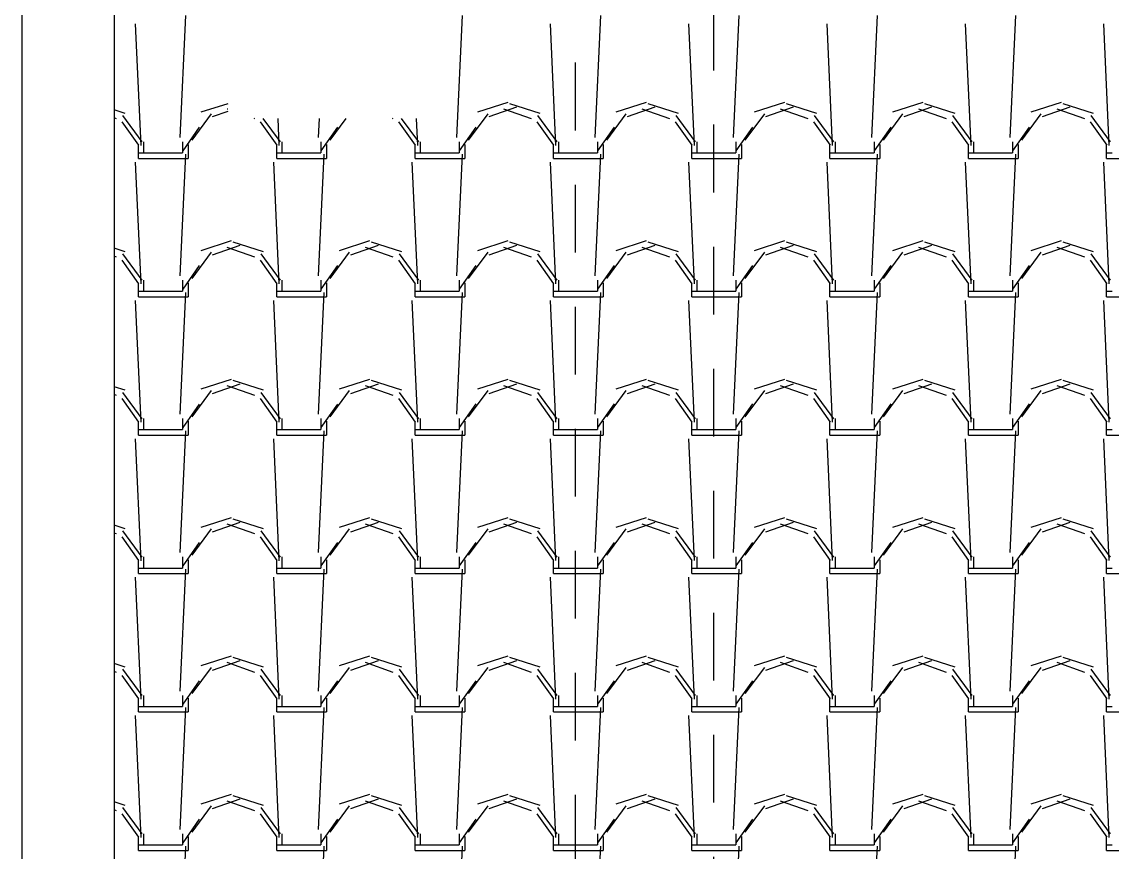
# Model space of a CAD drawing. Header units: millimetres. Extents: x 3923 to 4007, y 744 to 863.
# Drawn here: x 3930.972 to 3932.983, y 838.08 to 839.611 of the extents above; entities that cross this region are included whole.
import ezdxf

# ---------------------------------------------------------------- set-up
doc = ezdxf.new("R2010")
doc.units = ezdxf.units.MM
doc.linetypes.add('HIDDEN2', pattern=[0.1875, 0.125, -0.0625])
doc.layers.add('-HIDRO', color=8, linetype='Continuous')

msp = doc.modelspace()

# ---------------------------------------------------------------- linework, layer by layer
at = {"layer": '-HIDRO'}
for p, q in [((3930.9722, 855.7515), (3930.9722, 834.9143)), ((3931.1423, 854.5608), (3931.1423, 835.0844))]:
    msp.add_line(p, q, dxfattribs=at)
at = {"layer": '-HIDRO', "linetype": 'HIDDEN2'}
for p, q in [((3931.9928, 853.7103), (3931.9928, 835.9349)), ((3932.2479, 846.396), (3932.2479, 836.19))]:
    msp.add_line(p, q, dxfattribs=at)
at = {"layer": '-HIDRO', "linetype": 'Continuous'}
for p, q in [((3931.2644, 839.3974), (3931.2746, 839.6219)), ((3931.7747, 839.3974), (3931.7849, 839.6219)), ((3932.0298, 839.3974), (3932.04, 839.6219)), ((3932.285, 839.3974), (3932.2952, 839.6219)), ((3932.5401, 839.3974), (3932.5503, 839.6219)), ((3932.7953, 839.3974), (3932.8055, 839.6219)), ((3931.1921, 839.3826), (3931.1819, 839.6071)), ((3931.9575, 839.3826), (3931.9473, 839.6071)), ((3932.2127, 839.3826), (3932.2025, 839.6071)), ((3932.4678, 839.3826), (3932.4576, 839.6071)), ((3932.723, 839.3826), (3932.7128, 839.6071)), ((3932.9781, 839.3826), (3932.9679, 839.6071)), ((3931.3521, 839.4596), (3931.3023, 839.4438)), ((3931.3521, 839.4494), (3931.3511, 839.4497)), ((3931.8687, 839.4616), (3931.8126, 839.4438)), ((3931.8846, 839.4531), (3931.8336, 839.4353)), ((3931.9125, 839.4318), (3931.8614, 839.4497)), ((3931.9285, 839.4415), (3931.8724, 839.4594)), ((3932.1238, 839.4616), (3932.0677, 839.4438)), ((3932.1398, 839.4531), (3932.0888, 839.4353)), ((3932.1676, 839.4318), (3932.1166, 839.4497)), ((3932.1837, 839.4415), (3932.1275, 839.4594)), ((3932.379, 839.4616), (3932.3229, 839.4438)), ((3932.3949, 839.4531), (3932.3439, 839.4353)), ((3932.4228, 839.4318), (3932.3717, 839.4497)), ((3932.4388, 839.4415), (3932.3827, 839.4594)), ((3932.6341, 839.4616), (3932.578, 839.4438)), ((3932.6501, 839.4531), (3932.599, 839.4353)), ((3932.6779, 839.4318), (3932.6269, 839.4497)), ((3932.694, 839.4415), (3932.6378, 839.4594)), ((3932.8893, 839.4616), (3932.8332, 839.4438)), ((3932.9052, 839.4531), (3932.8542, 839.4353)), ((3932.9331, 839.4318), (3932.882, 839.4497)), ((3932.9491, 839.4415), (3932.893, 839.4594)), ((3931.1631, 839.4415), (3931.1423, 839.4481)), ((3931.147, 839.4318), (3931.1423, 839.4335)), ((3931.1942, 839.3892), (3931.1585, 839.4376)), ((3931.3212, 839.441), (3931.2855, 839.3926)), ((3931.3521, 839.4453), (3931.3233, 839.4353)), ((3931.4022, 839.4318), (3931.4005, 839.4324)), ((3931.4493, 839.3892), (3931.4174, 839.4324)), ((3931.4472, 839.3826), (3931.445, 839.4324)), ((3931.5195, 839.3974), (3931.5211, 839.4324)), ((3931.57, 839.4324), (3931.5406, 839.3926)), ((3931.6573, 839.4318), (3931.6557, 839.4324)), ((3931.7045, 839.3892), (3931.6726, 839.4324)), ((3931.7024, 839.3826), (3931.7001, 839.4324)), ((3931.8315, 839.441), (3931.7958, 839.3926)), ((3931.9596, 839.3892), (3931.9239, 839.4376)), ((3932.0866, 839.441), (3932.0509, 839.3926)), ((3932.2148, 839.3892), (3932.1791, 839.4376)), ((3932.3418, 839.441), (3932.3061, 839.3926)), ((3932.4699, 839.3892), (3932.4342, 839.4376)), ((3932.5969, 839.441), (3932.5612, 839.3926)), ((3932.7251, 839.3892), (3932.6893, 839.4376)), ((3932.8521, 839.441), (3932.8163, 839.3926)), ((3932.9802, 839.3892), (3932.9445, 839.4376)), ((3931.1882, 839.3829), (3931.1576, 839.4263)), ((3931.2995, 839.4162), (3931.2689, 839.3729)), ((3931.4433, 839.3829), (3931.4127, 839.4263)), ((3931.5546, 839.4162), (3931.524, 839.3729)), ((3931.6985, 839.3829), (3931.6679, 839.4263)), ((3931.8098, 839.4162), (3931.7792, 839.3729)), ((3931.9536, 839.3829), (3931.923, 839.4263)), ((3932.0649, 839.4162), (3932.0343, 839.3729)), ((3932.2088, 839.3829), (3932.1782, 839.4263)), ((3932.3201, 839.4163), (3932.2895, 839.3729)), ((3932.4639, 839.3829), (3932.4333, 839.4263)), ((3932.5752, 839.4163), (3932.5446, 839.3729)), ((3932.7191, 839.3829), (3932.6885, 839.4263)), ((3932.8304, 839.4163), (3932.7998, 839.3729)), ((3932.9743, 839.3829), (3932.9436, 839.4263)), ((3931.1974, 839.369), (3931.1974, 839.3894)), ((3931.2688, 839.3894), (3931.2688, 839.369)), ((3931.4525, 839.369), (3931.4525, 839.3894)), ((3931.524, 839.3894), (3931.524, 839.369)), ((3931.7077, 839.369), (3931.7077, 839.3894)), ((3931.7791, 839.3894), (3931.7791, 839.369)), ((3931.9628, 839.369), (3931.9628, 839.3894)), ((3932.0343, 839.3894), (3932.0343, 839.369)), ((3932.218, 839.369), (3932.218, 839.3894)), ((3932.2894, 839.3894), (3932.2894, 839.369)), ((3932.4731, 839.369), (3932.4731, 839.3894)), ((3932.5446, 839.3894), (3932.5446, 839.369)), ((3932.7283, 839.369), (3932.7283, 839.3894)), ((3932.7997, 839.3894), (3932.7997, 839.369)), ((3931.1872, 839.3588), (3931.1872, 839.3843)), ((3931.1872, 839.369), (3931.1974, 839.369)), ((3931.1974, 839.369), (3931.2688, 839.369)), ((3931.279, 839.3843), (3931.279, 839.3588)), ((3931.4423, 839.3588), (3931.4423, 839.3843)), ((3931.4423, 839.369), (3931.4525, 839.369)), ((3931.4525, 839.369), (3931.524, 839.369)), ((3931.5342, 839.3843), (3931.5342, 839.3588)), ((3931.6975, 839.3588), (3931.6975, 839.3843)), ((3931.6975, 839.369), (3931.7077, 839.369)), ((3931.7077, 839.369), (3931.7791, 839.369)), ((3931.7893, 839.3843), (3931.7893, 839.3588)), ((3931.9526, 839.3588), (3931.9526, 839.3843)), ((3931.9526, 839.369), (3931.9628, 839.369)), ((3931.9628, 839.369), (3932.0343, 839.369)), ((3932.0445, 839.3843), (3932.0445, 839.3588)), ((3932.2078, 839.3588), (3932.2078, 839.3843)), ((3932.2078, 839.369), (3932.218, 839.369)), ((3932.218, 839.369), (3932.2894, 839.369)), ((3932.2996, 839.3843), (3932.2996, 839.3588)), ((3932.4629, 839.3588), (3932.4629, 839.3843)), ((3932.4629, 839.369), (3932.4731, 839.369)), ((3932.4731, 839.369), (3932.5446, 839.369)), ((3932.5548, 839.3843), (3932.5548, 839.3588)), ((3932.7181, 839.3588), (3932.7181, 839.3843)), ((3932.7181, 839.369), (3932.7283, 839.369)), ((3932.7283, 839.369), (3932.7997, 839.369)), ((3932.8099, 839.3843), (3932.8099, 839.3588)), ((3932.9732, 839.3588), (3932.9732, 839.3843)), ((3932.9732, 839.369), (3932.9834, 839.369)), ((3931.1921, 839.1274), (3931.1819, 839.352)), ((3931.1872, 839.3588), (3931.1974, 839.3588)), ((3931.1974, 839.3588), (3931.279, 839.3588)), ((3931.2644, 839.1422), (3931.2746, 839.3668)), ((3931.4472, 839.1274), (3931.437, 839.352)), ((3931.4423, 839.3588), (3931.4525, 839.3588)), ((3931.4525, 839.3588), (3931.5342, 839.3588)), ((3931.5195, 839.1422), (3931.5297, 839.3668)), ((3931.7024, 839.1275), (3931.6922, 839.352)), ((3931.6975, 839.3588), (3931.7077, 839.3588)), ((3931.7077, 839.3588), (3931.7893, 839.3588)), ((3931.7747, 839.1422), (3931.7849, 839.3668)), ((3931.9575, 839.1275), (3931.9473, 839.352)), ((3931.9526, 839.3588), (3931.9628, 839.3588)), ((3931.9628, 839.3588), (3932.0445, 839.3588)), ((3932.0298, 839.1422), (3932.04, 839.3668)), ((3932.2127, 839.1275), (3932.2025, 839.352)), ((3932.2078, 839.3588), (3932.218, 839.3588)), ((3932.218, 839.3588), (3932.2996, 839.3588)), ((3932.285, 839.1422), (3932.2952, 839.3668)), ((3932.4678, 839.1275), (3932.4576, 839.352)), ((3932.4629, 839.3588), (3932.4731, 839.3588)), ((3932.4731, 839.3588), (3932.5548, 839.3588)), ((3932.5401, 839.1422), (3932.5503, 839.3668)), ((3932.723, 839.1275), (3932.7128, 839.352)), ((3932.7181, 839.3588), (3932.7283, 839.3588)), ((3932.7283, 839.3588), (3932.8099, 839.3588)), ((3932.7953, 839.1422), (3932.8055, 839.3668)), ((3932.9781, 839.1275), (3932.9679, 839.352)), ((3932.9732, 839.3588), (3932.9834, 839.3588)), ((3932.9834, 839.3588), (3933.0651, 839.3588)), ((3931.1631, 839.1864), (3931.1423, 839.193)), ((3931.3584, 839.2065), (3931.3023, 839.1886)), ((3931.3743, 839.198), (3931.3233, 839.1801)), ((3931.4022, 839.1767), (3931.3511, 839.1946)), ((3931.4182, 839.1864), (3931.3621, 839.2042)), ((3931.6135, 839.2065), (3931.5574, 839.1886)), ((3931.6295, 839.198), (3931.5784, 839.1801)), ((3931.6573, 839.1767), (3931.6063, 839.1946)), ((3931.6734, 839.1864), (3931.6172, 839.2042)), ((3931.8687, 839.2065), (3931.8126, 839.1886)), ((3931.8846, 839.198), (3931.8336, 839.1801)), ((3931.9125, 839.1767), (3931.8614, 839.1946)), ((3931.9285, 839.1864), (3931.8724, 839.2042)), ((3932.1238, 839.2065), (3932.0677, 839.1886)), ((3932.1398, 839.198), (3932.0887, 839.1801)), ((3932.1676, 839.1767), (3932.1166, 839.1946)), ((3932.1837, 839.1864), (3932.1275, 839.2042)), ((3932.379, 839.2065), (3932.3229, 839.1886)), ((3932.3949, 839.198), (3932.3439, 839.1801)), ((3932.4228, 839.1767), (3932.3717, 839.1946)), ((3932.4388, 839.1864), (3932.3827, 839.2042)), ((3932.6341, 839.2065), (3932.578, 839.1886)), ((3932.6501, 839.198), (3932.599, 839.1801)), ((3932.6779, 839.1767), (3932.6269, 839.1946)), ((3932.694, 839.1864), (3932.6378, 839.2042)), ((3932.8893, 839.2065), (3932.8332, 839.1886)), ((3932.9052, 839.198), (3932.8542, 839.1801)), ((3932.9331, 839.1767), (3932.882, 839.1946)), ((3932.9491, 839.1864), (3932.893, 839.2042)), ((3931.147, 839.1767), (3931.1423, 839.1784)), ((3931.1882, 839.1278), (3931.1576, 839.1711)), ((3931.1942, 839.134), (3931.1585, 839.1825)), ((3931.3212, 839.1859), (3931.2855, 839.1374)), ((3931.4433, 839.1278), (3931.4127, 839.1711)), ((3931.4493, 839.134), (3931.4136, 839.1825)), ((3931.5763, 839.1859), (3931.5406, 839.1374)), ((3931.6985, 839.1278), (3931.6679, 839.1711)), ((3931.7045, 839.134), (3931.6688, 839.1825)), ((3931.8315, 839.1859), (3931.7958, 839.1374)), ((3931.9536, 839.1278), (3931.923, 839.1711)), ((3931.9596, 839.134), (3931.9239, 839.1825)), ((3932.0866, 839.1859), (3932.0509, 839.1374)), ((3932.2088, 839.1278), (3932.1782, 839.1711)), ((3932.2148, 839.134), (3932.1791, 839.1825)), ((3932.3418, 839.1859), (3932.3061, 839.1374)), ((3932.4639, 839.1278), (3932.4333, 839.1711)), ((3932.4699, 839.134), (3932.4342, 839.1825)), ((3932.5969, 839.1859), (3932.5612, 839.1374)), ((3932.7191, 839.1278), (3932.6885, 839.1711)), ((3932.7251, 839.134), (3932.6893, 839.1825)), ((3932.8521, 839.1859), (3932.8163, 839.1374)), ((3932.9743, 839.1278), (3932.9436, 839.1711)), ((3932.9802, 839.134), (3932.9445, 839.1825)), ((3931.2995, 839.1611), (3931.2689, 839.1177)), ((3931.5546, 839.1611), (3931.524, 839.1177)), ((3931.8098, 839.1611), (3931.7792, 839.1177)), ((3932.0649, 839.1611), (3932.0343, 839.1177)), ((3932.3201, 839.1611), (3932.2895, 839.1177)), ((3932.5752, 839.1611), (3932.5446, 839.1177)), ((3932.8304, 839.1611), (3932.7998, 839.1177)), ((3931.1872, 839.1036), (3931.1872, 839.1292)), ((3931.1974, 839.1138), (3931.1974, 839.1343)), ((3931.2688, 839.1343), (3931.2688, 839.1138)), ((3931.279, 839.1292), (3931.279, 839.1036)), ((3931.4423, 839.1036), (3931.4423, 839.1292)), ((3931.4525, 839.1138), (3931.4525, 839.1343)), ((3931.524, 839.1343), (3931.524, 839.1138)), ((3931.5342, 839.1292), (3931.5342, 839.1036)), ((3931.6975, 839.1036), (3931.6975, 839.1292)), ((3931.7077, 839.1138), (3931.7077, 839.1343)), ((3931.7791, 839.1343), (3931.7791, 839.1138)), ((3931.7893, 839.1292), (3931.7893, 839.1036)), ((3931.9526, 839.1036), (3931.9526, 839.1292)), ((3931.9628, 839.1138), (3931.9628, 839.1343)), ((3932.0343, 839.1343), (3932.0343, 839.1138)), ((3932.0445, 839.1292), (3932.0445, 839.1036)), ((3932.2078, 839.1036), (3932.2078, 839.1292)), ((3932.218, 839.1138), (3932.218, 839.1343)), ((3932.2894, 839.1343), (3932.2894, 839.1138)), ((3932.2996, 839.1292), (3932.2996, 839.1036)), ((3932.4629, 839.1036), (3932.4629, 839.1292)), ((3932.4731, 839.1138), (3932.4731, 839.1343)), ((3932.5446, 839.1343), (3932.5446, 839.1138)), ((3932.5548, 839.1292), (3932.5548, 839.1036)), ((3932.7181, 839.1036), (3932.7181, 839.1292)), ((3932.7283, 839.1138), (3932.7283, 839.1343)), ((3932.7997, 839.1343), (3932.7997, 839.1138)), ((3932.8099, 839.1292), (3932.8099, 839.1036)), ((3932.9732, 839.1036), (3932.9732, 839.1292)), ((3931.1872, 839.1138), (3931.1974, 839.1138)), ((3931.1974, 839.1138), (3931.2688, 839.1138)), ((3931.2644, 838.8871), (3931.2746, 839.1116)), ((3931.4423, 839.1138), (3931.4525, 839.1138)), ((3931.4525, 839.1138), (3931.524, 839.1138)), ((3931.5195, 838.8871), (3931.5297, 839.1116)), ((3931.6975, 839.1138), (3931.7077, 839.1138)), ((3931.7077, 839.1138), (3931.7791, 839.1138)), ((3931.7747, 838.8871), (3931.7849, 839.1116)), ((3931.9526, 839.1138), (3931.9628, 839.1138)), ((3931.9628, 839.1138), (3932.0343, 839.1138)), ((3932.0298, 838.8871), (3932.04, 839.1116)), ((3932.2078, 839.1138), (3932.218, 839.1138)), ((3932.218, 839.1138), (3932.2894, 839.1138)), ((3932.285, 838.8871), (3932.2952, 839.1116)), ((3932.4629, 839.1138), (3932.4731, 839.1138)), ((3932.4731, 839.1138), (3932.5446, 839.1138)), ((3932.5401, 838.8871), (3932.5503, 839.1116)), ((3932.7181, 839.1138), (3932.7283, 839.1138)), ((3932.7283, 839.1138), (3932.7997, 839.1138)), ((3932.7953, 838.8871), (3932.8055, 839.1116)), ((3932.9732, 839.1138), (3932.9834, 839.1138)), ((3931.1921, 838.8723), (3931.1819, 839.0968)), ((3931.1872, 839.1036), (3931.1974, 839.1036)), ((3931.1974, 839.1036), (3931.279, 839.1036)), ((3931.4472, 838.8723), (3931.437, 839.0968)), ((3931.4423, 839.1036), (3931.4525, 839.1036)), ((3931.4525, 839.1036), (3931.5342, 839.1036)), ((3931.7024, 838.8723), (3931.6922, 839.0968)), ((3931.6975, 839.1036), (3931.7077, 839.1036)), ((3931.7077, 839.1036), (3931.7893, 839.1036)), ((3931.9575, 838.8723), (3931.9473, 839.0968)), ((3931.9526, 839.1036), (3931.9628, 839.1036)), ((3931.9628, 839.1036), (3932.0445, 839.1036)), ((3932.2127, 838.8723), (3932.2025, 839.0968)), ((3932.2078, 839.1036), (3932.218, 839.1036)), ((3932.218, 839.1036), (3932.2996, 839.1036)), ((3932.4678, 838.8723), (3932.4576, 839.0968)), ((3932.4629, 839.1036), (3932.4731, 839.1036)), ((3932.4731, 839.1036), (3932.5548, 839.1036)), ((3932.723, 838.8723), (3932.7128, 839.0968)), ((3932.7181, 839.1036), (3932.7283, 839.1036)), ((3932.7283, 839.1036), (3932.8099, 839.1036)), ((3932.9781, 838.8723), (3932.9679, 839.0968)), ((3932.9732, 839.1036), (3932.9834, 839.1036)), ((3932.9834, 839.1036), (3933.0651, 839.1036)), ((3931.3584, 838.9513), (3931.3023, 838.9335)), ((3931.4182, 838.9312), (3931.3621, 838.9491)), ((3931.6135, 838.9513), (3931.5574, 838.9335)), ((3931.6734, 838.9312), (3931.6172, 838.9491)), ((3931.8687, 838.9513), (3931.8126, 838.9335)), ((3931.9285, 838.9312), (3931.8724, 838.9491)), ((3932.1238, 838.9513), (3932.0677, 838.9335)), ((3932.1837, 838.9312), (3932.1275, 838.9491)), ((3932.379, 838.9513), (3932.3229, 838.9335)), ((3932.4388, 838.9312), (3932.3827, 838.9491)), ((3932.6341, 838.9513), (3932.578, 838.9335)), ((3932.694, 838.9312), (3932.6378, 838.9491)), ((3932.8893, 838.9513), (3932.8332, 838.9335)), ((3932.9491, 838.9312), (3932.893, 838.9491)), ((3931.1631, 838.9312), (3931.1423, 838.9378)), ((3931.1942, 838.8789), (3931.1585, 838.9273)), ((3931.3212, 838.9307), (3931.2855, 838.8823)), ((3931.3743, 838.9428), (3931.3233, 838.925)), ((3931.4022, 838.9215), (3931.3512, 838.9394)), ((3931.4493, 838.8789), (3931.4136, 838.9273)), ((3931.5763, 838.9307), (3931.5406, 838.8823)), ((3931.6295, 838.9428), (3931.5784, 838.925)), ((3931.6573, 838.9215), (3931.6063, 838.9394)), ((3931.7045, 838.8789), (3931.6688, 838.9273)), ((3931.8315, 838.9307), (3931.7958, 838.8823)), ((3931.8846, 838.9428), (3931.8336, 838.925)), ((3931.9125, 838.9215), (3931.8614, 838.9394)), ((3931.9596, 838.8789), (3931.9239, 838.9273)), ((3932.0866, 838.9307), (3932.0509, 838.8823)), ((3932.1398, 838.9428), (3932.0887, 838.925)), ((3932.1676, 838.9215), (3932.1166, 838.9394)), ((3932.2148, 838.8789), (3932.1791, 838.9273)), ((3932.3418, 838.9307), (3932.306, 838.8823)), ((3932.3949, 838.9428), (3932.3439, 838.925)), ((3932.4228, 838.9215), (3932.3717, 838.9394)), ((3932.4699, 838.8789), (3932.4342, 838.9273)), ((3932.5969, 838.9307), (3932.5612, 838.8823)), ((3932.6501, 838.9428), (3932.599, 838.925)), ((3932.6779, 838.9215), (3932.6269, 838.9394)), ((3932.7251, 838.8789), (3932.6893, 838.9273)), ((3932.8521, 838.9307), (3932.8163, 838.8823)), ((3932.9052, 838.9428), (3932.8542, 838.925)), ((3932.9331, 838.9215), (3932.882, 838.9394)), ((3932.9802, 838.8789), (3932.9445, 838.9273)), ((3931.147, 838.9215), (3931.1423, 838.9232)), ((3931.1882, 838.8726), (3931.1576, 838.916)), ((3931.2995, 838.9059), (3931.2689, 838.8626)), ((3931.4433, 838.8726), (3931.4127, 838.916)), ((3931.5546, 838.9059), (3931.524, 838.8626)), ((3931.6985, 838.8726), (3931.6679, 838.916)), ((3931.8098, 838.906), (3931.7792, 838.8626)), ((3931.9536, 838.8726), (3931.923, 838.916)), ((3932.0649, 838.906), (3932.0343, 838.8626)), ((3932.2088, 838.8726), (3932.1782, 838.916)), ((3932.3201, 838.906), (3932.2895, 838.8626)), ((3932.4639, 838.8726), (3932.4333, 838.916)), ((3932.5752, 838.906), (3932.5446, 838.8626)), ((3932.7191, 838.8726), (3932.6885, 838.916)), ((3932.8304, 838.906), (3932.7998, 838.8626)), ((3932.9743, 838.8726), (3932.9436, 838.916)), ((3931.1872, 838.8485), (3931.1872, 838.874)), ((3931.1974, 838.8587), (3931.1974, 838.8791)), ((3931.2688, 838.8791), (3931.2688, 838.8587)), ((3931.279, 838.874), (3931.279, 838.8485)), ((3931.4423, 838.8485), (3931.4423, 838.874)), ((3931.4525, 838.8587), (3931.4525, 838.8791)), ((3931.524, 838.8791), (3931.524, 838.8587)), ((3931.5342, 838.874), (3931.5342, 838.8485)), ((3931.6975, 838.8485), (3931.6975, 838.874)), ((3931.7077, 838.8587), (3931.7077, 838.8791)), ((3931.7791, 838.8791), (3931.7791, 838.8587)), ((3931.7893, 838.874), (3931.7893, 838.8485)), ((3931.9526, 838.8485), (3931.9526, 838.874)), ((3931.9628, 838.8587), (3931.9628, 838.8791)), ((3932.0343, 838.8791), (3932.0343, 838.8587)), ((3932.0445, 838.874), (3932.0445, 838.8485)), ((3932.2078, 838.8485), (3932.2078, 838.874)), ((3932.218, 838.8587), (3932.218, 838.8791)), ((3932.2894, 838.8791), (3932.2894, 838.8587)), ((3932.2996, 838.874), (3932.2996, 838.8485)), ((3932.4629, 838.8485), (3932.4629, 838.874)), ((3932.4731, 838.8587), (3932.4731, 838.8791)), ((3932.5446, 838.8791), (3932.5446, 838.8587)), ((3932.5548, 838.874), (3932.5548, 838.8485)), ((3932.7181, 838.8485), (3932.7181, 838.874)), ((3932.7283, 838.8587), (3932.7283, 838.8791)), ((3932.7997, 838.8791), (3932.7997, 838.8587)), ((3932.8099, 838.874), (3932.8099, 838.8485)), ((3932.9732, 838.8485), (3932.9732, 838.874)), ((3931.1872, 838.8587), (3931.1974, 838.8587)), ((3931.1872, 838.8485), (3931.1974, 838.8485)), ((3931.1974, 838.8587), (3931.2688, 838.8587)), ((3931.1974, 838.8485), (3931.279, 838.8485)), ((3931.2644, 838.6319), (3931.2746, 838.8565)), ((3931.4423, 838.8587), (3931.4525, 838.8587)), ((3931.4423, 838.8485), (3931.4525, 838.8485)), ((3931.4525, 838.8587), (3931.524, 838.8587)), ((3931.4525, 838.8485), (3931.5342, 838.8485)), ((3931.5195, 838.6319), (3931.5297, 838.8565)), ((3931.6975, 838.8587), (3931.7077, 838.8587)), ((3931.6975, 838.8485), (3931.7077, 838.8485)), ((3931.7077, 838.8587), (3931.7791, 838.8587)), ((3931.7077, 838.8485), (3931.7893, 838.8485)), ((3931.7747, 838.6319), (3931.7849, 838.8565)), ((3931.9526, 838.8587), (3931.9628, 838.8587)), ((3931.9526, 838.8485), (3931.9628, 838.8485)), ((3931.9628, 838.8587), (3932.0343, 838.8587)), ((3931.9628, 838.8485), (3932.0445, 838.8485)), ((3932.0298, 838.6319), (3932.04, 838.8565)), ((3932.2078, 838.8587), (3932.218, 838.8587)), ((3932.2078, 838.8485), (3932.218, 838.8485)), ((3932.218, 838.8587), (3932.2894, 838.8587)), ((3932.218, 838.8485), (3932.2996, 838.8485)), ((3932.285, 838.6319), (3932.2952, 838.8565)), ((3932.4629, 838.8587), (3932.4731, 838.8587)), ((3932.4629, 838.8485), (3932.4731, 838.8485)), ((3932.4731, 838.8587), (3932.5446, 838.8587)), ((3932.4731, 838.8485), (3932.5548, 838.8485)), ((3932.5401, 838.6319), (3932.5503, 838.8565)), ((3932.7181, 838.8587), (3932.7283, 838.8587)), ((3932.7181, 838.8485), (3932.7283, 838.8485)), ((3932.7283, 838.8587), (3932.7997, 838.8587)), ((3932.7283, 838.8485), (3932.8099, 838.8485)), ((3932.7953, 838.6319), (3932.8055, 838.8565)), ((3932.9732, 838.8587), (3932.9834, 838.8587)), ((3932.9732, 838.8485), (3932.9834, 838.8485)), ((3932.9834, 838.8485), (3933.0651, 838.8485)), ((3931.1921, 838.6171), (3931.1819, 838.8417)), ((3931.4472, 838.6171), (3931.437, 838.8417)), ((3931.7024, 838.6172), (3931.6922, 838.8417)), ((3931.9575, 838.6172), (3931.9473, 838.8417)), ((3932.2127, 838.6172), (3932.2025, 838.8417)), ((3932.4678, 838.6172), (3932.4576, 838.8417)), ((3932.723, 838.6172), (3932.7128, 838.8417)), ((3932.9781, 838.6172), (3932.9679, 838.8417)), ((3931.3584, 838.6962), (3931.3023, 838.6783)), ((3931.3743, 838.6877), (3931.3233, 838.6698)), ((3931.4022, 838.6664), (3931.3512, 838.6843)), ((3931.4182, 838.6761), (3931.3621, 838.6939)), ((3931.6135, 838.6962), (3931.5574, 838.6783)), ((3931.6295, 838.6877), (3931.5784, 838.6698)), ((3931.6573, 838.6664), (3931.6063, 838.6843)), ((3931.6734, 838.6761), (3931.6172, 838.6939)), ((3931.8687, 838.6962), (3931.8126, 838.6783)), ((3931.8846, 838.6877), (3931.8336, 838.6698)), ((3931.9125, 838.6664), (3931.8615, 838.6843)), ((3931.9285, 838.6761), (3931.8724, 838.6939)), ((3932.1238, 838.6962), (3932.0677, 838.6783)), ((3932.1398, 838.6877), (3932.0887, 838.6698)), ((3932.1676, 838.6664), (3932.1166, 838.6843)), ((3932.1837, 838.6761), (3932.1275, 838.6939)), ((3932.379, 838.6962), (3932.3229, 838.6783)), ((3932.3949, 838.6877), (3932.3439, 838.6698)), ((3932.4228, 838.6664), (3932.3718, 838.6843)), ((3932.4388, 838.6761), (3932.3827, 838.6939)), ((3932.6341, 838.6962), (3932.578, 838.6783)), ((3932.6501, 838.6877), (3932.599, 838.6698)), ((3932.6779, 838.6664), (3932.6269, 838.6843)), ((3932.694, 838.6761), (3932.6378, 838.6939)), ((3932.8893, 838.6962), (3932.8332, 838.6783)), ((3932.9052, 838.6877), (3932.8542, 838.6698)), ((3932.9331, 838.6664), (3932.882, 838.6843)), ((3932.9491, 838.6761), (3932.893, 838.6939)), ((3931.1631, 838.6761), (3931.1423, 838.6827)), ((3931.147, 838.6664), (3931.1423, 838.6681)), ((3931.1942, 838.6237), (3931.1585, 838.6722)), ((3931.3212, 838.6756), (3931.2855, 838.6271)), ((3931.4493, 838.6237), (3931.4136, 838.6722)), ((3931.5763, 838.6756), (3931.5406, 838.6271)), ((3931.7045, 838.6237), (3931.6688, 838.6722)), ((3931.8315, 838.6756), (3931.7958, 838.6271)), ((3931.9596, 838.6237), (3931.9239, 838.6722)), ((3932.0866, 838.6756), (3932.0509, 838.6271)), ((3932.2148, 838.6237), (3932.1791, 838.6722)), ((3932.3418, 838.6756), (3932.306, 838.6271)), ((3932.4699, 838.6237), (3932.4342, 838.6722)), ((3932.5969, 838.6756), (3932.5612, 838.6271)), ((3932.7251, 838.6237), (3932.6894, 838.6722)), ((3932.8521, 838.6756), (3932.8163, 838.6271)), ((3932.9802, 838.6237), (3932.9445, 838.6722)), ((3931.1882, 838.6175), (3931.1576, 838.6608)), ((3931.2995, 838.6508), (3931.2689, 838.6074)), ((3931.4433, 838.6175), (3931.4127, 838.6608)), ((3931.5546, 838.6508), (3931.524, 838.6074)), ((3931.6985, 838.6175), (3931.6679, 838.6608)), ((3931.8098, 838.6508), (3931.7792, 838.6074)), ((3931.9536, 838.6175), (3931.923, 838.6608)), ((3932.0649, 838.6508), (3932.0343, 838.6074)), ((3932.2088, 838.6175), (3932.1782, 838.6608)), ((3932.3201, 838.6508), (3932.2895, 838.6074)), ((3932.4639, 838.6175), (3932.4333, 838.6608)), ((3932.5752, 838.6508), (3932.5446, 838.6074)), ((3932.7191, 838.6175), (3932.6885, 838.6608)), ((3932.8304, 838.6508), (3932.7998, 838.6074)), ((3932.9742, 838.6175), (3932.9436, 838.6608)), ((3931.1974, 838.6035), (3931.1974, 838.624)), ((3931.2688, 838.624), (3931.2688, 838.6035)), ((3931.4525, 838.6035), (3931.4525, 838.624)), ((3931.524, 838.624), (3931.524, 838.6035)), ((3931.7077, 838.6035), (3931.7077, 838.624)), ((3931.7791, 838.624), (3931.7791, 838.6035)), ((3931.9628, 838.6035), (3931.9628, 838.624)), ((3932.0343, 838.624), (3932.0343, 838.6035)), ((3932.218, 838.6035), (3932.218, 838.624)), ((3932.2894, 838.624), (3932.2894, 838.6035)), ((3932.4731, 838.6035), (3932.4731, 838.624)), ((3932.5446, 838.624), (3932.5446, 838.6035)), ((3932.7283, 838.6035), (3932.7283, 838.624)), ((3932.7997, 838.624), (3932.7997, 838.6035)), ((3931.1872, 838.5933), (3931.1872, 838.6189)), ((3931.279, 838.6189), (3931.279, 838.5933)), ((3931.4423, 838.5933), (3931.4423, 838.6189)), ((3931.5342, 838.6189), (3931.5342, 838.5933)), ((3931.6975, 838.5933), (3931.6975, 838.6189)), ((3931.7893, 838.6189), (3931.7893, 838.5933)), ((3931.9526, 838.5933), (3931.9526, 838.6189)), ((3932.0445, 838.6189), (3932.0445, 838.5933)), ((3932.2078, 838.5933), (3932.2078, 838.6189)), ((3932.2996, 838.6189), (3932.2996, 838.5933)), ((3932.4629, 838.5933), (3932.4629, 838.6189)), ((3932.5548, 838.6189), (3932.5548, 838.5933)), ((3932.7181, 838.5933), (3932.7181, 838.6189)), ((3932.8099, 838.6189), (3932.8099, 838.5933)), ((3932.9732, 838.5933), (3932.9732, 838.6189)), ((3931.1921, 838.362), (3931.1819, 838.5865)), ((3931.1872, 838.6035), (3931.1974, 838.6035)), ((3931.1872, 838.5933), (3931.1974, 838.5933)), ((3931.1974, 838.6035), (3931.2688, 838.6035)), ((3931.1974, 838.5933), (3931.279, 838.5933)), ((3931.2644, 838.3768), (3931.2746, 838.6013)), ((3931.4472, 838.362), (3931.437, 838.5865)), ((3931.4423, 838.6035), (3931.4525, 838.6035)), ((3931.4423, 838.5933), (3931.4525, 838.5933)), ((3931.4525, 838.6035), (3931.524, 838.6035)), ((3931.4525, 838.5933), (3931.5342, 838.5933)), ((3931.5195, 838.3768), (3931.5297, 838.6013)), ((3931.7024, 838.362), (3931.6922, 838.5865)), ((3931.6975, 838.6035), (3931.7077, 838.6035)), ((3931.6975, 838.5933), (3931.7077, 838.5933)), ((3931.7077, 838.6035), (3931.7791, 838.6035)), ((3931.7077, 838.5933), (3931.7893, 838.5933)), ((3931.7747, 838.3768), (3931.7849, 838.6013)), ((3931.9575, 838.362), (3931.9473, 838.5865)), ((3931.9526, 838.6035), (3931.9628, 838.6035)), ((3931.9526, 838.5933), (3931.9628, 838.5933)), ((3931.9628, 838.6035), (3932.0343, 838.6035)), ((3931.9628, 838.5933), (3932.0445, 838.5933)), ((3932.0298, 838.3768), (3932.04, 838.6013)), ((3932.2127, 838.362), (3932.2025, 838.5865)), ((3932.2078, 838.6035), (3932.218, 838.6035)), ((3932.2078, 838.5933), (3932.218, 838.5933)), ((3932.218, 838.6035), (3932.2894, 838.6035)), ((3932.218, 838.5933), (3932.2996, 838.5933)), ((3932.285, 838.3768), (3932.2952, 838.6013)), ((3932.4678, 838.362), (3932.4576, 838.5865)), ((3932.4629, 838.6035), (3932.4731, 838.6035)), ((3932.4629, 838.5933), (3932.4731, 838.5933)), ((3932.4731, 838.6035), (3932.5446, 838.6035)), ((3932.4731, 838.5933), (3932.5548, 838.5933)), ((3932.5401, 838.3768), (3932.5503, 838.6013)), ((3932.723, 838.362), (3932.7128, 838.5865)), ((3932.7181, 838.6035), (3932.7283, 838.6035)), ((3932.7181, 838.5933), (3932.7283, 838.5933)), ((3932.7283, 838.6035), (3932.7997, 838.6035)), ((3932.7283, 838.5933), (3932.8099, 838.5933)), ((3932.7953, 838.3768), (3932.8055, 838.6013)), ((3932.9781, 838.362), (3932.9679, 838.5865)), ((3932.9732, 838.6035), (3932.9834, 838.6035)), ((3932.9732, 838.5933), (3932.9834, 838.5933)), ((3932.9834, 838.5933), (3933.0651, 838.5933)), ((3931.1631, 838.4209), (3931.1423, 838.4275)), ((3931.3584, 838.441), (3931.3023, 838.4232)), ((3931.3743, 838.4325), (3931.3233, 838.4147)), ((3931.4022, 838.4112), (3931.3512, 838.4291)), ((3931.4182, 838.4209), (3931.3621, 838.4388)), ((3931.6135, 838.441), (3931.5574, 838.4232)), ((3931.6295, 838.4325), (3931.5784, 838.4147)), ((3931.6573, 838.4112), (3931.6063, 838.4291)), ((3931.6734, 838.4209), (3931.6172, 838.4388)), ((3931.8687, 838.441), (3931.8126, 838.4232)), ((3931.8846, 838.4325), (3931.8336, 838.4147)), ((3931.9125, 838.4112), (3931.8615, 838.4291)), ((3931.9285, 838.4209), (3931.8724, 838.4388)), ((3932.1238, 838.441), (3932.0677, 838.4232)), ((3932.1398, 838.4325), (3932.0887, 838.4147)), ((3932.1676, 838.4112), (3932.1166, 838.4291)), ((3932.1837, 838.4209), (3932.1275, 838.4388)), ((3932.379, 838.441), (3932.3229, 838.4232)), ((3932.3949, 838.4325), (3932.3439, 838.4147)), ((3932.4228, 838.4112), (3932.3718, 838.4291)), ((3932.4388, 838.4209), (3932.3827, 838.4388)), ((3932.6341, 838.441), (3932.578, 838.4232)), ((3932.6501, 838.4325), (3932.599, 838.4147)), ((3932.6779, 838.4112), (3932.6269, 838.4291)), ((3932.694, 838.4209), (3932.6378, 838.4388)), ((3932.8893, 838.441), (3932.8332, 838.4232)), ((3932.9052, 838.4325), (3932.8542, 838.4147)), ((3932.9331, 838.4112), (3932.8821, 838.4291)), ((3932.9491, 838.4209), (3932.893, 838.4388)), ((3931.147, 838.4112), (3931.1423, 838.4129)), ((3931.1882, 838.3623), (3931.1576, 838.4057)), ((3931.1942, 838.3686), (3931.1585, 838.417)), ((3931.3212, 838.4204), (3931.2855, 838.372)), ((3931.4433, 838.3623), (3931.4127, 838.4057)), ((3931.4493, 838.3686), (3931.4136, 838.417)), ((3931.5763, 838.4204), (3931.5406, 838.372)), ((3931.6985, 838.3623), (3931.6679, 838.4057)), ((3931.7045, 838.3686), (3931.6688, 838.417)), ((3931.8315, 838.4204), (3931.7957, 838.372)), ((3931.9536, 838.3623), (3931.923, 838.4057)), ((3931.9596, 838.3686), (3931.9239, 838.417)), ((3932.0866, 838.4204), (3932.0509, 838.372)), ((3932.2088, 838.3623), (3932.1782, 838.4057)), ((3932.2148, 838.3686), (3932.1791, 838.417)), ((3932.3418, 838.4204), (3932.306, 838.372)), ((3932.4639, 838.3623), (3932.4333, 838.4057)), ((3932.4699, 838.3686), (3932.4342, 838.417)), ((3932.5969, 838.4204), (3932.5612, 838.372)), ((3932.7191, 838.3623), (3932.6885, 838.4057)), ((3932.7251, 838.3686), (3932.6894, 838.417)), ((3932.8521, 838.4204), (3932.8163, 838.372)), ((3932.9742, 838.3623), (3932.9436, 838.4057)), ((3932.9802, 838.3686), (3932.9445, 838.417)), ((3931.2995, 838.3956), (3931.2689, 838.3523)), ((3931.5546, 838.3957), (3931.524, 838.3523)), ((3931.8098, 838.3957), (3931.7792, 838.3523)), ((3932.0649, 838.3957), (3932.0343, 838.3523)), ((3932.3201, 838.3957), (3932.2895, 838.3523)), ((3932.5752, 838.3957), (3932.5446, 838.3523)), ((3932.8304, 838.3957), (3932.7998, 838.3523)), ((3931.1872, 838.3382), (3931.1872, 838.3637)), ((3931.1974, 838.3484), (3931.1974, 838.3688)), ((3931.2688, 838.3688), (3931.2688, 838.3484)), ((3931.279, 838.3637), (3931.279, 838.3382)), ((3931.4423, 838.3382), (3931.4423, 838.3637)), ((3931.4525, 838.3484), (3931.4525, 838.3688)), ((3931.524, 838.3688), (3931.524, 838.3484)), ((3931.5342, 838.3637), (3931.5342, 838.3382)), ((3931.6975, 838.3382), (3931.6975, 838.3637)), ((3931.7077, 838.3484), (3931.7077, 838.3688)), ((3931.7791, 838.3688), (3931.7791, 838.3484)), ((3931.7893, 838.3637), (3931.7893, 838.3382)), ((3931.9526, 838.3382), (3931.9526, 838.3637)), ((3931.9628, 838.3484), (3931.9628, 838.3688)), ((3932.0343, 838.3688), (3932.0343, 838.3484)), ((3932.0445, 838.3637), (3932.0445, 838.3382)), ((3932.2078, 838.3382), (3932.2078, 838.3637)), ((3932.218, 838.3484), (3932.218, 838.3688)), ((3932.2894, 838.3688), (3932.2894, 838.3484)), ((3932.2996, 838.3637), (3932.2996, 838.3382)), ((3932.4629, 838.3382), (3932.4629, 838.3637)), ((3932.4731, 838.3484), (3932.4731, 838.3688)), ((3932.5446, 838.3688), (3932.5446, 838.3484)), ((3932.5548, 838.3637), (3932.5548, 838.3382)), ((3932.7181, 838.3382), (3932.7181, 838.3637)), ((3932.7283, 838.3484), (3932.7283, 838.3688)), ((3932.7997, 838.3688), (3932.7997, 838.3484)), ((3932.8099, 838.3637), (3932.8099, 838.3382)), ((3932.9732, 838.3382), (3932.9732, 838.3637)), ((3931.1872, 838.3484), (3931.1974, 838.3484)), ((3931.1974, 838.3484), (3931.2688, 838.3484)), ((3931.2644, 838.1216), (3931.2746, 838.3462)), ((3931.4423, 838.3484), (3931.4525, 838.3484)), ((3931.4525, 838.3484), (3931.524, 838.3484)), ((3931.5195, 838.1216), (3931.5297, 838.3462)), ((3931.6975, 838.3484), (3931.7077, 838.3484)), ((3931.7077, 838.3484), (3931.7791, 838.3484)), ((3931.7747, 838.1216), (3931.7849, 838.3462)), ((3931.9526, 838.3484), (3931.9628, 838.3484)), ((3931.9628, 838.3484), (3932.0343, 838.3484)), ((3932.0298, 838.1216), (3932.04, 838.3462)), ((3932.2078, 838.3484), (3932.218, 838.3484)), ((3932.218, 838.3484), (3932.2894, 838.3484)), ((3932.285, 838.1216), (3932.2952, 838.3462)), ((3932.4629, 838.3484), (3932.4731, 838.3484)), ((3932.4731, 838.3484), (3932.5446, 838.3484)), ((3932.5401, 838.1216), (3932.5503, 838.3462)), ((3932.7181, 838.3484), (3932.7283, 838.3484)), ((3932.7283, 838.3484), (3932.7997, 838.3484)), ((3932.7953, 838.1216), (3932.8055, 838.3462)), ((3932.9732, 838.3484), (3932.9834, 838.3484)), ((3931.1921, 838.1068), (3931.1819, 838.3314)), ((3931.1872, 838.3382), (3931.1974, 838.3382)), ((3931.1974, 838.3382), (3931.279, 838.3382)), ((3931.4472, 838.1068), (3931.437, 838.3314)), ((3931.4423, 838.3382), (3931.4525, 838.3382)), ((3931.4525, 838.3382), (3931.5342, 838.3382)), ((3931.7024, 838.1069), (3931.6922, 838.3314)), ((3931.6975, 838.3382), (3931.7077, 838.3382)), ((3931.7077, 838.3382), (3931.7893, 838.3382)), ((3931.9575, 838.1069), (3931.9473, 838.3314)), ((3931.9526, 838.3382), (3931.9628, 838.3382)), ((3931.9628, 838.3382), (3932.0445, 838.3382)), ((3932.2127, 838.1069), (3932.2025, 838.3314)), ((3932.2078, 838.3382), (3932.218, 838.3382)), ((3932.218, 838.3382), (3932.2996, 838.3382)), ((3932.4678, 838.1069), (3932.4576, 838.3314)), ((3932.4629, 838.3382), (3932.4731, 838.3382)), ((3932.4731, 838.3382), (3932.5548, 838.3382)), ((3932.723, 838.1069), (3932.7128, 838.3314)), ((3932.7181, 838.3382), (3932.7283, 838.3382)), ((3932.7283, 838.3382), (3932.8099, 838.3382)), ((3932.9781, 838.1069), (3932.9679, 838.3314)), ((3932.9732, 838.3382), (3932.9834, 838.3382)), ((3932.9834, 838.3382), (3933.0651, 838.3382)), ((3931.3584, 838.1859), (3931.3023, 838.168)), ((3931.4182, 838.1658), (3931.3621, 838.1836)), ((3931.6135, 838.1859), (3931.5574, 838.168)), ((3931.6734, 838.1658), (3931.6172, 838.1836)), ((3931.8687, 838.1859), (3931.8126, 838.168)), ((3931.9285, 838.1658), (3931.8724, 838.1836)), ((3932.1238, 838.1859), (3932.0677, 838.168)), ((3932.1837, 838.1658), (3932.1275, 838.1836)), ((3932.379, 838.1859), (3932.3229, 838.168)), ((3932.4388, 838.1658), (3932.3827, 838.1836)), ((3932.6341, 838.1859), (3932.578, 838.168)), ((3932.694, 838.1658), (3932.6378, 838.1836)), ((3932.8893, 838.1859), (3932.8332, 838.168)), ((3932.9491, 838.1658), (3932.893, 838.1836)), ((3931.1631, 838.1658), (3931.1423, 838.1724)), ((3931.1942, 838.1134), (3931.1585, 838.1619)), ((3931.3212, 838.1653), (3931.2855, 838.1168)), ((3931.3743, 838.1774), (3931.3233, 838.1595)), ((3931.4022, 838.1561), (3931.3512, 838.174)), ((3931.4493, 838.1134), (3931.4136, 838.1619)), ((3931.5763, 838.1653), (3931.5406, 838.1168)), ((3931.6295, 838.1774), (3931.5784, 838.1595)), ((3931.6573, 838.1561), (3931.6063, 838.174)), ((3931.7045, 838.1134), (3931.6688, 838.1619)), ((3931.8315, 838.1653), (3931.7957, 838.1168)), ((3931.8846, 838.1774), (3931.8336, 838.1595)), ((3931.9125, 838.1561), (3931.8615, 838.174)), ((3931.9596, 838.1134), (3931.9239, 838.1619)), ((3932.0866, 838.1653), (3932.0509, 838.1168)), ((3932.1398, 838.1774), (3932.0887, 838.1595)), ((3932.1676, 838.1561), (3932.1166, 838.174)), ((3932.2148, 838.1134), (3932.1791, 838.1619)), ((3932.3418, 838.1653), (3932.306, 838.1168)), ((3932.3949, 838.1774), (3932.3439, 838.1595)), ((3932.4228, 838.1561), (3932.3718, 838.174)), ((3932.4699, 838.1134), (3932.4342, 838.1619)), ((3932.5969, 838.1653), (3932.5612, 838.1168)), ((3932.6501, 838.1774), (3932.599, 838.1595)), ((3932.6779, 838.1561), (3932.6269, 838.174)), ((3932.7251, 838.1134), (3932.6894, 838.1619)), ((3932.8521, 838.1653), (3932.8163, 838.1168)), ((3932.9052, 838.1774), (3932.8542, 838.1595)), ((3932.9331, 838.1561), (3932.8821, 838.174)), ((3932.9802, 838.1134), (3932.9445, 838.1619)), ((3931.147, 838.1561), (3931.1423, 838.1578)), ((3931.1882, 838.1072), (3931.1576, 838.1505)), ((3931.4433, 838.1072), (3931.4127, 838.1505)), ((3931.6985, 838.1072), (3931.6679, 838.1505)), ((3931.9536, 838.1072), (3931.923, 838.1505)), ((3932.2088, 838.1072), (3932.1782, 838.1505)), ((3932.4639, 838.1072), (3932.4333, 838.1505)), ((3932.7191, 838.1072), (3932.6885, 838.1505)), ((3932.9742, 838.1072), (3932.9436, 838.1505)), ((3931.2995, 838.1405), (3931.2689, 838.0971)), ((3931.5546, 838.1405), (3931.524, 838.0971)), ((3931.8098, 838.1405), (3931.7792, 838.0971)), ((3932.0649, 838.1405), (3932.0343, 838.0971)), ((3932.3201, 838.1405), (3932.2895, 838.0971)), ((3932.5752, 838.1405), (3932.5446, 838.0971)), ((3932.8304, 838.1405), (3932.7998, 838.0971)), ((3931.1872, 838.083), (3931.1872, 838.1086)), ((3931.1974, 838.0932), (3931.1974, 838.1137)), ((3931.2688, 838.1137), (3931.2688, 838.0932)), ((3931.279, 838.1086), (3931.279, 838.083)), ((3931.4423, 838.083), (3931.4423, 838.1086)), ((3931.4525, 838.0932), (3931.4525, 838.1137)), ((3931.524, 838.1137), (3931.524, 838.0932)), ((3931.5342, 838.1086), (3931.5342, 838.083)), ((3931.6975, 838.083), (3931.6975, 838.1086)), ((3931.7077, 838.0932), (3931.7077, 838.1137)), ((3931.7791, 838.1137), (3931.7791, 838.0932)), ((3931.7893, 838.1086), (3931.7893, 838.083)), ((3931.9526, 838.083), (3931.9526, 838.1086)), ((3931.9628, 838.0932), (3931.9628, 838.1137)), ((3932.0343, 838.1137), (3932.0343, 838.0932)), ((3932.0445, 838.1086), (3932.0445, 838.083)), ((3932.2078, 838.083), (3932.2078, 838.1086)), ((3932.218, 838.0932), (3932.218, 838.1137)), ((3932.2894, 838.1137), (3932.2894, 838.0932)), ((3932.2996, 838.1086), (3932.2996, 838.083)), ((3932.4629, 838.083), (3932.4629, 838.1086)), ((3932.4731, 838.0932), (3932.4731, 838.1137)), ((3932.5446, 838.1137), (3932.5446, 838.0932)), ((3932.5548, 838.1086), (3932.5548, 838.083)), ((3932.7181, 838.083), (3932.7181, 838.1086)), ((3932.7283, 838.0932), (3932.7283, 838.1137)), ((3932.7997, 838.1137), (3932.7997, 838.0932)), ((3932.8099, 838.1086), (3932.8099, 838.083)), ((3932.9732, 838.083), (3932.9732, 838.1086)), ((3931.1872, 838.0932), (3931.1974, 838.0932)), ((3931.1872, 838.083), (3931.1974, 838.083)), ((3931.1974, 838.0932), (3931.2688, 838.0932)), ((3931.1974, 838.083), (3931.279, 838.083)), ((3931.2644, 837.8665), (3931.2746, 838.091)), ((3931.4423, 838.0932), (3931.4525, 838.0932)), ((3931.4423, 838.083), (3931.4525, 838.083)), ((3931.4525, 838.0932), (3931.524, 838.0932)), ((3931.4525, 838.083), (3931.5342, 838.083)), ((3931.5195, 837.8665), (3931.5297, 838.091)), ((3931.6975, 838.0932), (3931.7077, 838.0932)), ((3931.6975, 838.083), (3931.7077, 838.083)), ((3931.7077, 838.0932), (3931.7791, 838.0932)), ((3931.7077, 838.083), (3931.7893, 838.083)), ((3931.7747, 837.8665), (3931.7849, 838.091)), ((3931.9526, 838.0932), (3931.9628, 838.0932)), ((3931.9526, 838.083), (3931.9628, 838.083)), ((3931.9628, 838.0932), (3932.0343, 838.0932)), ((3931.9628, 838.083), (3932.0445, 838.083)), ((3932.0298, 837.8665), (3932.04, 838.091)), ((3932.2078, 838.0932), (3932.218, 838.0932)), ((3932.2078, 838.083), (3932.218, 838.083)), ((3932.218, 838.0932), (3932.2894, 838.0932)), ((3932.218, 838.083), (3932.2996, 838.083)), ((3932.285, 837.8665), (3932.2952, 838.091)), ((3932.4629, 838.0932), (3932.4731, 838.0932)), ((3932.4629, 838.083), (3932.4731, 838.083)), ((3932.4731, 838.0932), (3932.5446, 838.0932)), ((3932.4731, 838.083), (3932.5548, 838.083)), ((3932.5401, 837.8665), (3932.5503, 838.091)), ((3932.7181, 838.0932), (3932.7283, 838.0932)), ((3932.7181, 838.083), (3932.7283, 838.083)), ((3932.7283, 838.0932), (3932.7997, 838.0932)), ((3932.7283, 838.083), (3932.8099, 838.083)), ((3932.7953, 837.8665), (3932.8055, 838.091)), ((3932.9732, 838.0932), (3932.9834, 838.0932)), ((3932.9732, 838.083), (3932.9834, 838.083)), ((3932.9834, 838.083), (3933.0651, 838.083))]:
    msp.add_line(p, q, dxfattribs=at)

doc.saveas('drawing.dxf')
